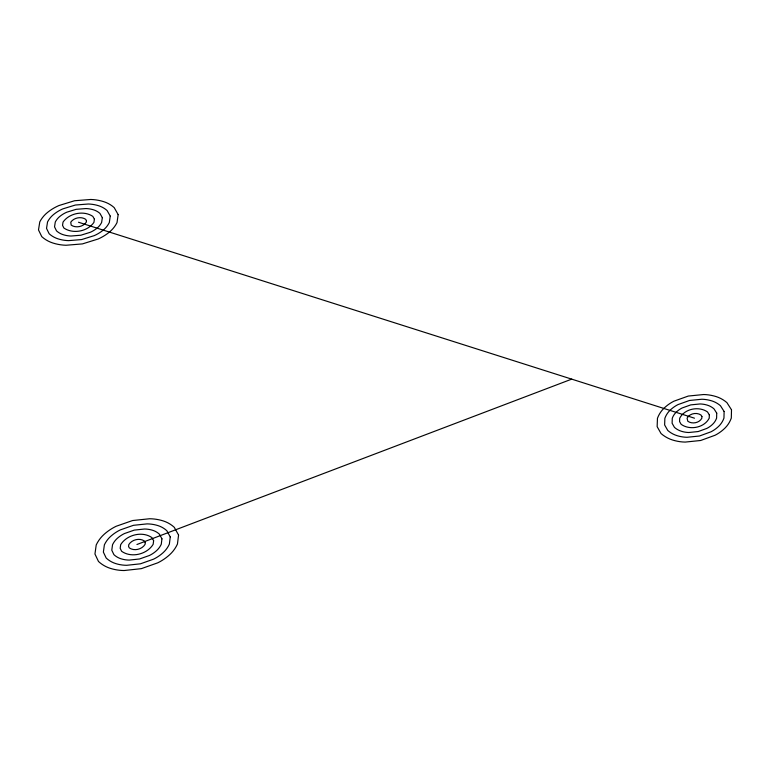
<?xml version="1.0" encoding="UTF-8"?>
<svg xmlns="http://www.w3.org/2000/svg" width="770" height="770" viewBox="0 0 770 770"><rect width="100%" height="100%" fill="white"/><g stroke="black" fill="none" stroke-linecap="round" stroke-linejoin="round"><path stroke-width="1.16" d="M136.935 544.505L571.706 379.138M78.492 222.241L694.473 418.187M724.118 411.469L723.954 418.1A23.495 21.916 52 0 1 718.997 425.993A36.7 34.284 51.2 0 1 710.979 431.816L699.439 436.012L687.042 437.283A36.719 34.361 51.3 0 1 676.869 435.599A24.967 23.379 52.2 0 1 667.754 430.449L664.635 424.944L664.866 418.283A23.61 22.099 53.5 0 1 669.938 410.381A37.076 34.64 54.2 0 1 678.004 404.597L689.535 400.467L701.836 399.245A37.056 34.573 54.1 0 1 711.923 400.929A23.581 21.983 53.1 0 1 720.451 405.723L724.118 411.469M731.5 409.794L731.308 418.072A29.347 27.364 51.8 0 1 725.128 427.937A45.815 42.802 50.8 0 1 715.118 435.233L700.681 440.488L685.175 442.086A45.844 42.918 50.9 0 1 672.441 439.968A31.195 29.231 52.1 0 1 661.035 433.529L657.147 426.647L657.455 418.303A29.529 27.653 53.7 0 1 663.798 408.427A46.402 43.361 54.6 0 1 673.894 401.199L688.303 396.05L703.674 394.529A46.373 43.245 54.4 0 1 716.264 396.637A29.481 27.47 53.2 0 1 726.909 402.623L731.5 409.794M716.726 413.144L716.601 418.12A17.633 16.449 52.2 0 1 712.866 424.039A27.556 25.747 51.6 0 1 706.85 428.409L698.197 431.547L688.909 432.499A27.566 25.785 51.6 0 1 681.277 431.229A18.73 17.537 52.3 0 1 674.453 427.379L672.114 423.25L672.277 418.254A17.691 16.555 53.3 0 1 676.07 412.335A27.768 25.949 53.9 0 1 682.114 407.994L690.767 404.885L700.007 403.961A27.759 25.911 53.7 0 1 707.572 405.232A17.681 16.488 53 0 1 713.973 408.832L716.726 413.144M709.314 414.828L709.228 418.139C704.348 427.841 689.737 430.565 681.142 424.308L679.573 421.565L679.689 418.235C684.53 408.678 698.91 405.877 707.486 411.94L709.314 414.828M701.903 416.503L701.855 418.168C699.41 423.009 692.115 424.366 687.812 421.248L687.081 418.206C689.506 413.432 696.696 412.027 700.989 415.059L701.903 416.503M178.563 535.073L177.447 544.053A31.589 30.29 -48.1 0 1 169.573 554.814A49.386 47.316 -46 0 1 157.763 562.822L141.314 568.655L124.085 570.532A49.53 47.345 -45.7 0 1 110.302 568.347A33.755 32.205 -47.1 0 1 98.473 561.455L94.951 554.015L96.212 544.958A31.974 30.473 -49.3 0 1 104.277 534.188A50.185 47.846 -51.3 0 1 116.183 526.256L132.584 520.539L149.649 518.749A50.05 47.817 -51.8 0 1 163.259 520.934A31.753 30.415 -50.4 0 1 174.299 527.335L178.563 535.073M170.266 536.95L169.362 544.14A25.304 24.245 -48.3 0 1 163.048 552.754A39.568 37.894 -46.6 0 1 153.596 559.155L140.438 563.813L126.665 565.305A39.655 37.913 -46.3 0 1 115.654 563.563A27.008 25.776 -47.4 0 1 106.193 558.048L103.373 552.109L104.374 544.862A25.554 24.361 -49.2 0 1 110.813 536.247A40.078 38.24 -50.8 0 1 120.322 529.895L133.451 525.313L147.118 523.879A39.992 38.211 -51.2 0 1 158.014 525.621A25.41 24.332 -50.1 0 1 166.859 530.751L170.266 536.95M153.625 540.723L153.163 544.323C147.041 554.39 131.314 558.269 121.602 551.262L120.178 548.298L120.669 544.688C126.761 534.765 142.238 530.828 151.931 537.614L153.625 540.723M161.95 538.836L161.267 544.236A19 18.201 -48.4 0 1 156.522 550.694A29.722 28.451 -47.1 0 1 149.419 555.488L139.553 558.972L129.245 560.088A29.77 28.461 -46.9 0 1 120.996 558.779A20.251 19.337 -47.7 0 1 113.902 554.65L111.785 550.203L112.526 544.775A19.134 18.259 -49.1 0 1 117.338 538.317A30.011 28.644 -50.3 0 1 124.471 533.543L134.317 530.097L144.577 529.019A29.963 28.634 -50.6 0 1 152.768 530.328A19.058 18.239 -49.7 0 1 159.4 534.178L161.95 538.836M145.289 542.609L145.049 544.409C141.988 549.443 134.134 551.378 129.273 547.874L128.561 546.402L128.802 544.592C131.843 539.626 139.591 537.662 144.442 541.05L145.289 542.609M118.166 214.609L117.011 222.617A29.481 27.595 -13.9 0 1 109.417 232.078A46.142 43.062 -13.7 0 1 98.117 239.008L82.419 243.907L66.027 245.255A46.248 43.101 -14.4 0 1 52.957 243.041A31.474 29.356 -15.5 0 1 41.782 236.66L38.5 229.941L39.78 221.876A29.741 27.816 -16.6 0 1 47.557 212.405A46.614 43.736 -16.9 0 1 58.944 205.542L74.594 200.739L90.831 199.469A46.508 43.697 -16.3 0 1 103.757 201.673A29.568 27.749 -14.9 0 1 114.191 207.611L118.166 214.609M110.254 216.129L109.321 222.54A23.601 22.089 -14.2 0 1 103.238 230.115A36.95 34.496 -14 0 1 94.19 235.649L81.63 239.566L68.53 240.635A37.018 34.525 -14.6 0 1 58.087 238.864A25.169 23.495 -15.4 0 1 49.155 233.762L46.527 228.401L47.538 221.952A23.774 22.234 -16.3 0 1 53.746 214.368A37.249 34.929 -16.6 0 1 62.851 208.872L75.373 205.032L88.377 204.002A37.181 34.91 -16 0 1 98.724 205.773A23.658 22.195 -15 0 1 107.078 210.528L110.254 216.129M102.333 217.66L101.63 222.463A17.72 16.584 -14.5 0 1 97.049 228.151A27.739 25.911 -14.3 0 1 90.254 232.299L80.85 235.225L71.032 236.024A27.778 25.93 -14.7 0 1 63.207 234.696A18.875 17.633 -15.4 0 1 56.508 230.875L54.535 226.852L55.286 222.02A17.816 16.661 -16.1 0 1 59.935 216.341A27.913 26.161 -16.2 0 1 66.759 212.212L76.153 209.325L85.913 208.555A27.874 26.142 -15.8 0 1 93.68 209.873A17.748 16.642 -15 0 1 99.956 213.444L102.333 217.66M94.402 219.18L93.921 222.395C87.636 231.51 72.996 234.321 63.852 227.997L62.534 225.312L63.034 222.097C69.281 213.107 83.699 210.239 92.814 216.37L94.402 219.18M86.452 220.711L86.211 222.318C83.064 226.871 75.749 228.276 71.177 225.119L70.763 222.174C73.891 217.669 81.1 216.235 85.663 219.306L86.452 220.711"/></g></svg>
